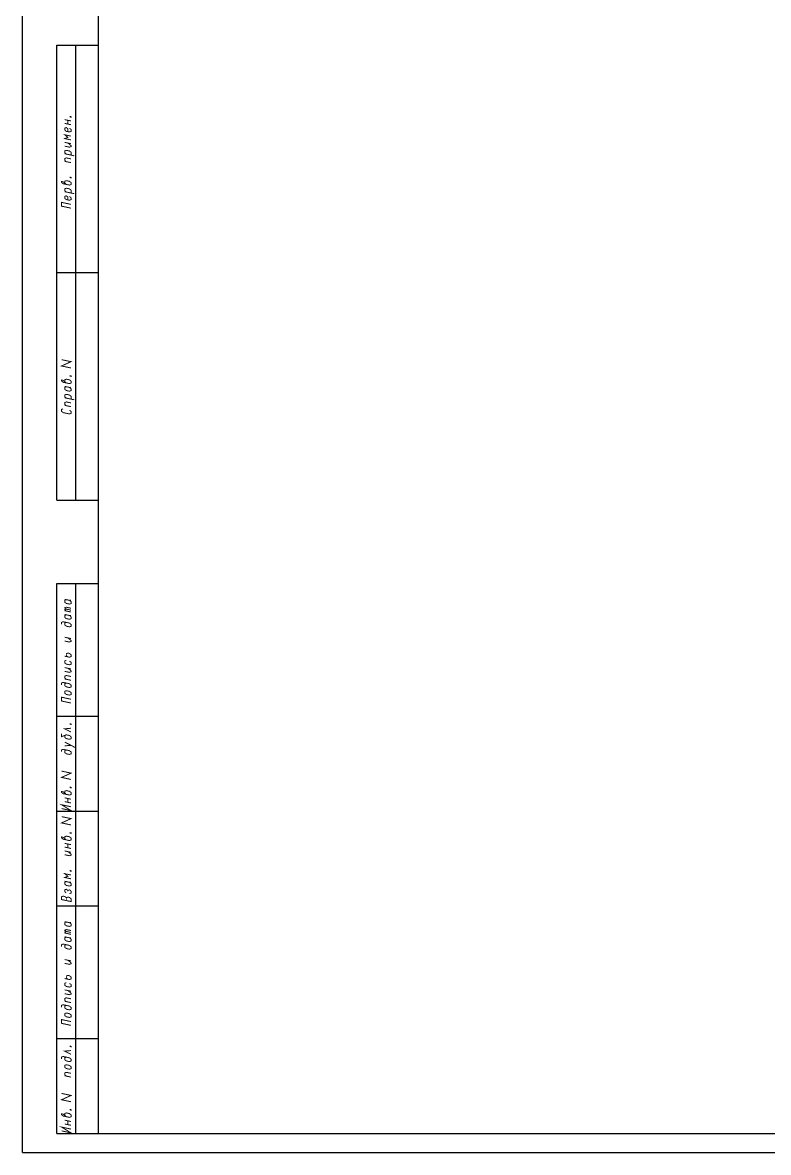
# Model space of a CAD drawing. Header units: millimetres. Extents: x 0 to 841, y 0 to 594.
# Drawn here: x 0 to 196.7, y 0 to 297.9 of the extents above; entities that cross this region are included whole.
import ezdxf

# ---------------------------------------------------------------- set-up
doc = ezdxf.new("R2010")
doc.units = ezdxf.units.MM
doc.header["$LTSCALE"] = 46.255
doc.layers.get('0').update_dxf_attribs({"linetype": 'CONTINUOUS'})

msp = doc.modelspace()

# ---------------------------------------------------------------- linework, layer by layer
at = {"color": 7, "linetype": 'CONTINUOUS'}
for p, q in [((0, 0), (0, 594)), ((20, 5), (20, 589)), ((9, 172), (9, 292)), ((9, 292), (20, 292)), ((14, 172), (14, 292)), ((20, 172), (20, 292)), ((9, 232), (20, 232)), ((9, 172), (20, 172)), ((9, 5), (9, 150)), ((9, 150), (20, 150)), ((14, 5), (14, 150)), ((20, 5), (20, 150)), ((9, 115), (20, 115)), ((9, 90), (20, 90)), ((9, 65), (20, 65)), ((9, 30), (20, 30)), ((9, 5), (20, 5)), ((20, 5), (835, 5)), ((0, 0), (841, 0))]:
    msp.add_line(p, q, dxfattribs=at)
at = {"color": 2, "linetype": 'CONTINUOUS', "const_width": 0.25}
for points in [[(11.111259, 272.3542702), (12.7779256, 272.0000123)], [(12.7779256, 270.9999902), (11.111259, 271.3542737)], [(11.9445923, 271.177132), (11.9445923, 272.1771284)], [(12.7779256, 273.1249986), (12.7779256, 273.0000087), (12.5695925, 273.0442813), (12.5695925, 273.1692712), (12.7779256, 273.1249986)], [(12.7779256, 267.0000045), (11.111259, 267.3542624), (11.9445923, 267.6771316), (11.111259, 268.3542588), (12.7779256, 268.0000009)], [(11.9445923, 269.1771391), (11.9445923, 269.92713), (11.5279261, 270.2657064), (11.111259, 270.1042718), (11.111259, 269.6042607), (11.5279261, 269.2656843), (12.3612594, 269.0885682), (12.7779256, 269.2500028), (12.7779256, 269.7499882), (12.3612594, 270.0885646)], [(11.111259, 266.3542659), (12.7779256, 266.000008)], [(11.111259, 265.3542695), (12.3612594, 265.0885568), (12.7779256, 265.2499915), (12.7779256, 265.499997), (11.9445923, 266.1771241)], [(12.7779256, 262.9999931), (12.7779256, 263.7500096), (12.3612594, 264.0885604), (11.5279261, 264.2657022), (11.111259, 264.1042675), (11.111259, 263.6042565), (11.5279261, 263.2657057)], [(13.6112589, 262.822877), (11.111259, 263.354251)], [(11.5279261, 261.2656872), (11.111259, 261.6042636), (11.111259, 262.104249), (11.5279261, 262.2656837), (12.7779256, 261.9999966)], [(12.7779256, 261.0000002), (11.111259, 261.3542581)], [(11.5279261, 255.265683), (10.6945928, 255.9428358), (10.2779257, 256.031381), (10.2779257, 255.7814012), (10.6945928, 255.4428248), (12.3612594, 255.0885669), (12.7779256, 255.2500015), (12.7779256, 255.7500125), (12.3612594, 256.0885633), (11.5279261, 256.2657051), (11.111259, 256.1042704), (11.111259, 255.6042594)], [(12.7779256, 257.1250044), (12.7779256, 256.9999888), (12.5695925, 257.0442871), (12.5695925, 257.169277), (12.7779256, 257.1250044)], [(12.7779256, 253.0000031), (12.7779256, 253.749994), (12.3612594, 254.0885704), (11.5279261, 254.2656866), (11.111259, 254.1042519), (11.111259, 253.6042665), (11.5279261, 253.2656901)], [(13.6112589, 252.8228613), (11.111259, 253.354261)], [(12.7779256, 248.9999917), (10.2779257, 249.5313914), (10.2779257, 250.5313878), (12.7779256, 249.9999882)], [(11.9445923, 251.1771264), (11.9445923, 251.9271429), (11.5279261, 252.2656937), (11.111259, 252.1042591), (11.111259, 251.6042737), (11.5279261, 251.2656973), (12.3612594, 251.0885555), (12.7779256, 251.2499901), (12.7779256, 251.7500012), (12.3612594, 252.0885776)], [(12.7779256, 206.8541576), (10.2779257, 207.3855573), (12.7779256, 208.5208354), (10.2779257, 209.0522351)], [(11.5279261, 202.9115338), (10.6945928, 203.5886609), (10.2779257, 203.6772318), (10.2779257, 203.4272263), (10.6945928, 203.0886499), (12.3612594, 202.734392), (12.7779256, 202.8958266), (12.7779256, 203.3958376), (12.3612594, 203.7343884), (11.5279261, 203.9115302), (11.111259, 203.7500956), (11.111259, 203.2500845)], [(12.7779256, 204.7708295), (12.7779256, 204.6458396), (12.5695925, 204.6901122), (12.5695925, 204.8151278), (12.7779256, 204.7708295)], [(11.111259, 202.0000826), (12.3612594, 201.7343955), (12.7779256, 201.7708402)], [(11.5279261, 201.9115373), (11.111259, 201.7501027), (11.111259, 201.2500916), (11.5279261, 200.9115409), (12.3612594, 200.7343991), (12.7779256, 200.8958337), (12.7779256, 201.3958448), (12.3612594, 201.7343955)], [(12.7779256, 198.6458354), (12.7779256, 199.3958263), (12.3612594, 199.7344027), (11.5279261, 199.9115188), (11.111259, 199.7500842), (11.111259, 199.2500988), (11.5279261, 198.9115224)], [(13.6112589, 198.4686936), (11.111259, 199.0000933)], [(11.5279261, 196.9115295), (11.111259, 197.2501059), (11.111259, 197.7500913), (11.5279261, 197.9115259), (12.7779256, 197.6458389)], [(12.7779256, 196.6458425), (11.111259, 197.0001004)], [(10.6945928, 196.0886492), (10.2779257, 195.9272146), (10.2779257, 195.4272292), (10.6945928, 195.0886528), (12.3612594, 194.7343949), (12.7779256, 194.8958295), (12.7779256, 195.3958405), (12.3612594, 195.7343913)], [(11.5279261, 143.2656979), (11.111259, 143.6042615), (11.5279261, 143.7656961), (12.7779256, 143.4999963)], [(11.5279261, 142.7656997), (11.111259, 143.1042633), (11.5279261, 143.2656979), (12.7779256, 142.9999981)], [(11.111259, 145.8542599), (12.3612594, 145.58856), (12.7779256, 145.6250047)], [(11.5279261, 145.7657018), (11.111259, 145.6042672), (11.111259, 145.1042561), (11.5279261, 144.7656926), (12.3612594, 144.5885636), (12.7779256, 144.7499982), (12.7779256, 145.2499964), (12.3612594, 145.58856)], [(11.5279261, 139.7656976), (11.111259, 139.6042629), (11.111259, 139.1042647), (11.5279261, 138.7657011), (12.3612594, 138.5885594), (12.7779256, 138.749994), (12.7779256, 139.250005), (12.3612594, 139.5885686), (10.6945928, 139.9428265), (10.2779257, 139.7813919), (10.2779257, 139.2813937)], [(12.7779256, 142.4999998), (11.111259, 142.8542578)], [(11.111259, 141.8542613), (12.3612594, 141.5885615), (12.7779256, 141.6250062)], [(11.5279261, 141.7656904), (11.111259, 141.6042558), (11.111259, 141.1042576), (11.5279261, 140.765694), (12.3612594, 140.588565), (12.7779256, 140.7499997), (12.7779256, 141.2499979), (12.3612594, 141.5885615)], [(11.111259, 135.8542571), (12.7779256, 135.4999992)], [(11.111259, 134.8542607), (12.3612594, 134.5885608), (12.7779256, 134.7499954), (12.7779256, 135.000001), (11.9445923, 135.6771281)], [(11.111259, 130.8542621), (12.3612594, 130.5885623), (12.7779256, 130.7499969), (12.7779256, 131.2499951), (12.3612594, 131.5885715), (11.9445923, 131.6771296), (11.5279261, 131.5156949), (11.5279261, 131.0156967), (11.9445923, 130.6771331)], [(11.5279261, 129.7656948), (11.111259, 129.6042601), (11.111259, 129.1042619), (11.5279261, 128.7656983), (12.3612594, 128.5885694), (12.7779256, 128.750004), (12.7779256, 129.2500022), (12.3612594, 129.5885658)], [(11.111259, 127.85426), (12.7779256, 127.5000021)], [(11.111259, 126.8542635), (12.3612594, 126.5885637), (12.7779256, 126.7499983), (12.7779256, 127.0000039), (11.9445923, 127.677131)], [(11.5279261, 124.7656998), (11.111259, 125.1042634), (11.111259, 125.6042616), (11.5279261, 125.7656962), (12.7779256, 125.4999964)], [(11.5279261, 123.7656905), (11.111259, 123.6042559), (11.111259, 123.1042577), (11.5279261, 122.7656941), (12.3612594, 122.5885652), (12.7779256, 122.7499998), (12.7779256, 123.249998), (12.3612594, 123.5885616), (10.6945928, 123.9428323), (10.2779257, 123.7813977), (10.2779257, 123.2813866)], [(12.7779256, 124.5), (11.111259, 124.8542579)], [(12.7779256, 118.4999957), (10.2779257, 119.0313954), (10.2779257, 120.0313918), (12.7779256, 119.500005)], [(12.3612594, 120.5885595), (12.7779256, 120.7499941), (12.7779256, 121.2500051), (12.3612594, 121.5885687), (11.5279261, 121.7656977), (11.111259, 121.604263), (11.111259, 121.1042648), (11.5279261, 120.7657012), (12.3612594, 120.5885595)], [(11.111259, 109.9584226), (11.111259, 109.4584244), (11.5279261, 109.1198608), (12.3612594, 108.9427319), (12.7779256, 109.1041665), (12.7779256, 109.6041647), (12.3612594, 109.9427283), (11.5279261, 110.1198573), (10.2779257, 109.6355534), (10.2779257, 110.3855571)], [(12.7779256, 110.8541667), (11.111259, 111.7084228), (12.7779256, 111.8541631)], [(12.7779256, 112.9791623), (12.7779256, 112.8541724), (12.5695925, 112.898445), (12.5695925, 113.0234478), (12.7779256, 112.9791623)], [(13.6112589, 106.6770392), (13.6112589, 106.9270319), (11.111259, 108.2084225)], [(11.111259, 107.208426), (12.7779256, 107.3541664)], [(11.5279261, 106.1198587), (11.111259, 105.9584241), (11.111259, 105.4584259), (11.5279261, 105.1198623), (12.3612594, 104.9427333), (12.7779256, 105.104168), (12.7779256, 105.6041662), (12.3612594, 105.9427298), (10.6945928, 106.2969877), (10.2779257, 106.135553), (10.2779257, 105.6355548)], [(12.7779256, 98.3541728), (10.2779257, 98.8855597), (12.7779256, 100.0208378), (10.2779257, 100.5522247)], [(11.5279261, 94.4115233), (10.6945928, 95.0886633), (10.2779257, 95.1772214), (10.2779257, 94.9272287), (10.6945928, 94.5886651), (12.3612594, 94.2343944), (12.7779256, 94.395829), (12.7779256, 94.8958272), (12.3612594, 95.2344037), (11.5279261, 95.4115326), (11.111259, 95.250098), (11.111259, 94.7500998)], [(12.7779256, 96.270832), (12.7779256, 96.1458292), (12.5695925, 96.1901146), (12.5695925, 96.3151174), (12.7779256, 96.270832)], [(11.111259, 93.5000978), (12.7779256, 93.1458271)], [(12.7779256, 92.1458306), (11.111259, 92.5000885)], [(11.9445923, 92.3229596), (11.9445923, 93.3229689)], [(10.2779257, 90.6772246), (12.7779256, 90.1458378), (10.2779257, 91.6772211), (12.7779256, 91.1458342)], [(12.7779256, 86.3541643), (10.2779257, 86.885564), (12.7779256, 88.0208293), (10.2779257, 88.552229)], [(11.5279261, 82.4115277), (10.6945928, 83.0886549), (10.2779257, 83.1772258), (10.2779257, 82.9272202), (10.6945928, 82.5886566), (12.3612594, 82.2343987), (12.7779256, 82.3958334), (12.7779256, 82.8958316), (12.3612594, 83.2343952), (11.5279261, 83.4115241), (11.111259, 83.2500895), (11.111259, 82.7500913)], [(12.7779256, 84.2708363), (12.7779256, 84.1458335), (12.5695925, 84.190119), (12.5695925, 84.3151217), (12.7779256, 84.2708363)], [(11.111259, 81.5000893), (12.7779256, 81.1458314)], [(12.7779256, 80.145835), (11.111259, 80.5000929)], [(11.9445923, 80.3229639), (11.9445923, 81.3229604)], [(11.111259, 79.5000965), (12.7779256, 79.1458386)], [(11.111259, 78.5001), (12.3612594, 78.2344002), (12.7779256, 78.3958348), (12.7779256, 78.6458275), (11.9445923, 79.3229675)], [(12.7779256, 72.1458379), (11.111259, 72.5000958), (11.9445923, 72.8229651), (11.111259, 73.5000922), (12.7779256, 73.1458343)], [(11.111259, 71.5000994), (12.3612594, 71.2343995), (12.7779256, 71.2708314)], [(11.5279261, 71.4115285), (11.111259, 71.2500938), (11.111259, 70.7500956), (11.5279261, 70.411532), (12.3612594, 70.2344031), (12.7779256, 70.3958377), (12.7779256, 70.8958359), (12.3612594, 71.2343995)], [(12.7779256, 74.2708335), (12.7779256, 74.1458307), (12.5695925, 74.1901162), (12.5695925, 74.315119), (12.7779256, 74.2708335)], [(12.3612594, 68.2343974), (12.7779256, 68.395832), (12.7779256, 68.8958302), (12.3612594, 69.2343938), (11.9445923, 69.0729592), (11.5279261, 69.4115228), (11.111259, 69.2500881), (11.111259, 68.7500899), (11.5279261, 68.4115264)], [(11.9445923, 68.8229665), (11.9445923, 69.0729592)], [(12.7779256, 66.1458336), (12.7779256, 66.8958374), (12.3612594, 67.234401), (11.9445923, 67.322959), (11.5279261, 67.1615244), (11.111259, 67.500088), (10.6945928, 67.5886589), (10.2779257, 67.4272242), (10.2779257, 66.6772205), (12.7779256, 66.1458336)], [(11.5279261, 66.4115335), (11.5279261, 67.1615244)], [(11.111259, 60.8542554), (12.3612594, 60.5885684), (12.7779256, 60.6250002)], [(11.5279261, 60.7656973), (11.111259, 60.6042627), (11.111259, 60.1042645), (11.5279261, 59.7657009), (12.3612594, 59.5885591), (12.7779256, 59.7499937), (12.7779256, 60.2500048), (12.3612594, 60.5885684)], [(11.5279261, 58.2656934), (11.111259, 58.604257), (11.5279261, 58.7656916), (12.7779256, 58.5000046)], [(11.5279261, 57.7656952), (11.111259, 58.1042588), (11.5279261, 58.2656934), (12.7779256, 58.0000064)], [(12.7779256, 57.4999954), (11.111259, 57.8542661)], [(11.111259, 56.8542568), (12.3612594, 56.5885698), (12.7779256, 56.6250017)], [(11.5279261, 56.7656988), (11.111259, 56.6042641), (11.111259, 56.1042659), (11.5279261, 55.7656895), (12.3612594, 55.5885606), (12.7779256, 55.7499952), (12.7779256, 56.2500062), (12.3612594, 56.5885698)], [(11.5279261, 54.7656931), (11.111259, 54.6042585), (11.111259, 54.1042602), (11.5279261, 53.7656967), (12.3612594, 53.5885677), (12.7779256, 53.7500023), (12.7779256, 54.2500005), (12.3612594, 54.5885641), (10.6945928, 54.942822), (10.2779257, 54.7813874), (10.2779257, 54.2813892)], [(11.111259, 50.8542654), (12.7779256, 50.4999947)], [(11.111259, 49.8542562), (12.3612594, 49.5885627), (12.7779256, 49.7499974), (12.7779256, 49.9999965), (11.9445923, 50.6771365)], [(11.111259, 45.854264), (12.3612594, 45.5885642), (12.7779256, 45.7499988), (12.7779256, 46.249997), (12.3612594, 46.588567), (11.9445923, 46.6771315), (11.5279261, 46.5156969), (11.5279261, 46.0156987), (11.9445923, 45.6771287)], [(11.5279261, 44.7656967), (11.111259, 44.6042621), (11.111259, 44.1042639), (11.5279261, 43.7656939), (12.3612594, 43.5885649), (12.7779256, 43.7499995), (12.7779256, 44.2499978), (12.3612594, 44.5885678)], [(11.111259, 42.8542619), (12.7779256, 42.4999976)], [(11.111259, 41.8542591), (12.3612594, 41.5885656), (12.7779256, 41.7500003), (12.7779256, 41.9999994), (11.9445923, 42.677133)], [(11.5279261, 38.7656989), (11.111259, 38.6042578), (11.111259, 38.1042596), (11.5279261, 37.765696), (12.3612594, 37.5885671), (12.7779256, 37.7500017), (12.7779256, 38.2499999), (12.3612594, 38.5885635), (10.6945928, 38.9428278), (10.2779257, 38.7813932), (10.2779257, 38.2813886)], [(11.5279261, 39.7656953), (11.111259, 40.1042589), (11.111259, 40.6042635), (11.5279261, 40.7656982), (12.7779256, 40.4999983)], [(12.7779256, 39.5000019), (11.111259, 39.8542598)], [(12.3612594, 35.5885678), (12.7779256, 35.7500024), (12.7779256, 36.2500007), (12.3612594, 36.5885642), (11.5279261, 36.7656932), (11.111259, 36.6042586), (11.111259, 36.1042603), (11.5279261, 35.7656968), (12.3612594, 35.5885678)], [(12.7779256, 33.4999976), (10.2779257, 34.0313909), (10.2779257, 35.0313938), (12.7779256, 34.5000005)], [(12.7779256, 25.8541686), (11.111259, 26.7084247), (12.7779256, 26.854165)], [(12.7779256, 27.9791642), (12.7779256, 27.8541679), (12.5695925, 27.8984469), (12.5695925, 28.0234497), (12.7779256, 27.9791642)], [(11.5279261, 25.1198592), (11.111259, 24.9584246), (11.111259, 24.4584264), (11.5279261, 24.1198628), (12.3612594, 23.9427338), (12.7779256, 24.1041684), (12.7779256, 24.6041667), (12.3612594, 24.9427302), (10.6945928, 25.2969946), (10.2779257, 25.1355599), (10.2779257, 24.6355553)], [(12.3612594, 21.9427345), (12.7779256, 22.1041692), (12.7779256, 22.6041674), (12.3612594, 22.942731), (11.5279261, 23.1198599), (11.111259, 22.9584253), (11.111259, 22.4584271), (11.5279261, 22.1198635), (12.3612594, 21.9427345)], [(11.5279261, 20.1198642), (11.111259, 20.4584278), (11.111259, 20.958426), (11.5279261, 21.1198606), (12.7779256, 20.8541672)], [(12.7779256, 19.8541644), (11.111259, 20.2084287)], [(12.7779256, 13.3541683), (10.2779257, 13.8855552), (12.7779256, 15.0208333), (10.2779257, 15.5522266)], [(11.5279261, 9.4115317), (10.6945928, 10.0886589), (10.2779257, 10.1772233), (10.2779257, 9.9272242), (10.6945928, 9.5886606), (12.3612594, 9.2343963), (12.7779256, 9.395831), (12.7779256, 9.8958356), (12.3612594, 10.2343992), (11.5279261, 10.4115281), (11.111259, 10.2500935), (11.111259, 9.7500953)], [(12.7779256, 11.2708339), (12.7779256, 11.1458311), (12.5695925, 11.1901166), (12.5695925, 11.3151129), (12.7779256, 11.2708339)], [(10.2779257, 5.6772266), (12.7779256, 5.1458333), (10.2779257, 6.677223), (12.7779256, 6.1458361)], [(11.111259, 8.5000933), (12.7779256, 8.1458354)], [(12.7779256, 7.1458326), (11.111259, 7.5000969)], [(11.9445923, 7.3229615), (11.9445923, 8.3229644)]]:
    msp.add_lwpolyline(points, dxfattribs=at)

doc.saveas('drawing.dxf')
